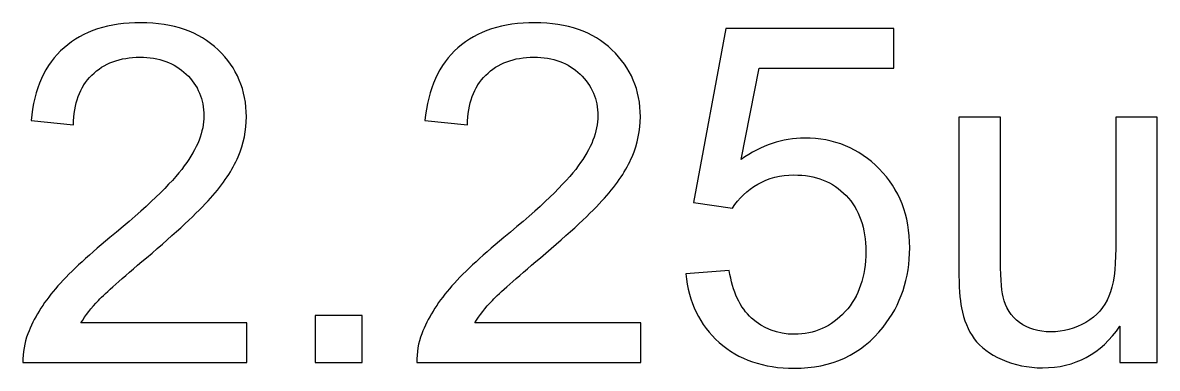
# Model space of a CAD drawing. Header units: millimetres. Extents: x -742 to 1487, y -1115 to 638.
# Drawn here: x 411.08 to 441.59, y -509.44 to -500.15 of the extents above; entities that cross this region are included whole.
import ezdxf

# ---------------------------------------------------------------- set-up
doc = ezdxf.new("R2010")
doc.units = ezdxf.units.MM
doc.layers.add('Layer 1', color=7, linetype='CONTINUOUS')

msp = doc.modelspace()

# ---------------------------------------------------------------- linework, layer by layer
at = {"layer": 'Layer 1', "color": 250}
for points, knots in [([(417.11, -508.217), (417.11, -508.217), (417.11, -509.284), (417.11, -509.284), (417.11, -509.284), (417.11, -509.284), (411.09, -509.284), (411.09, -509.284), (411.09, -509.284), (411.082, -509.015), (411.126, -508.757), (411.222, -508.507), (411.222, -508.507), (411.376, -508.099), (411.624, -507.694), (411.965, -507.299), (411.965, -507.299), (412.305, -506.903), (412.792, -506.446), (413.425, -505.927), (413.425, -505.927), (414.409, -505.116), (415.078, -504.475), (415.427, -504.001), (415.427, -504.001), (415.779, -503.527), (415.954, -503.078), (415.954, -502.655), (415.954, -502.655), (415.954, -502.212), (415.796, -501.84), (415.478, -501.535), (415.478, -501.535), (415.161, -501.232), (414.746, -501.08), (414.236, -501.08), (414.236, -501.08), (413.696, -501.08), (413.264, -501.241), (412.94, -501.562), (412.94, -501.562), (412.616, -501.882), (412.453, -502.327), (412.449, -502.896), (412.449, -502.896), (412.449, -502.896), (411.306, -502.782), (411.306, -502.782), (411.306, -502.782), (411.385, -501.927), (411.681, -501.275), (412.193, -500.826), (412.193, -500.826), (412.707, -500.377), (413.395, -500.153), (414.261, -500.153), (414.261, -500.153), (415.133, -500.153), (415.825, -500.394), (416.333, -500.879), (416.333, -500.879), (416.843, -501.363), (417.097, -501.965), (417.097, -502.68), (417.097, -502.68), (417.097, -503.044), (417.023, -503.402), (416.873, -503.753), (416.873, -503.753), (416.725, -504.107), (416.477, -504.477), (416.132, -504.867), (416.132, -504.867), (415.785, -505.254), (415.212, -505.789), (414.411, -506.467), (414.411, -506.467), (413.74, -507.03), (413.309, -507.411), (413.118, -507.612), (413.118, -507.612), (412.928, -507.813), (412.771, -508.014), (412.646, -508.217), (412.646, -508.217), (412.646, -508.217), (417.11, -508.217), (417.11, -508.217)], [0, 0, 0, 0, 0.043478, 0.043478, 0.043478, 0.043478, 0.086957, 0.086957, 0.086957, 0.086957, 0.130435, 0.130435, 0.130435, 0.130435, 0.173913, 0.173913, 0.173913, 0.173913, 0.217391, 0.217391, 0.217391, 0.217391, 0.26087, 0.26087, 0.26087, 0.26087, 0.304348, 0.304348, 0.304348, 0.304348, 0.347826, 0.347826, 0.347826, 0.347826, 0.391304, 0.391304, 0.391304, 0.391304, 0.434783, 0.434783, 0.434783, 0.434783, 0.478261, 0.478261, 0.478261, 0.478261, 0.521739, 0.521739, 0.521739, 0.521739, 0.565217, 0.565217, 0.565217, 0.565217, 0.608696, 0.608696, 0.608696, 0.608696, 0.652174, 0.652174, 0.652174, 0.652174, 0.695652, 0.695652, 0.695652, 0.695652, 0.73913, 0.73913, 0.73913, 0.73913, 0.782609, 0.782609, 0.782609, 0.782609, 0.826087, 0.826087, 0.826087, 0.826087, 0.869565, 0.869565, 0.869565, 0.869565, 0.913043, 0.913043, 0.913043, 0.913043, 1, 1, 1, 1]), ([(427.702, -508.217), (427.702, -508.217), (427.702, -509.284), (427.702, -509.284), (427.702, -509.284), (427.702, -509.284), (421.682, -509.284), (421.682, -509.284), (421.682, -509.284), (421.674, -509.015), (421.718, -508.757), (421.813, -508.507), (421.813, -508.507), (421.968, -508.099), (422.216, -507.694), (422.556, -507.299), (422.556, -507.299), (422.897, -506.903), (423.384, -506.446), (424.017, -505.927), (424.017, -505.927), (425.001, -505.116), (425.67, -504.475), (426.019, -504.001), (426.019, -504.001), (426.371, -503.527), (426.546, -503.078), (426.546, -502.655), (426.546, -502.655), (426.546, -502.212), (426.388, -501.84), (426.07, -501.535), (426.07, -501.535), (425.753, -501.232), (425.338, -501.08), (424.828, -501.08), (424.828, -501.08), (424.288, -501.08), (423.856, -501.241), (423.532, -501.562), (423.532, -501.562), (423.208, -501.882), (423.045, -502.327), (423.041, -502.896), (423.041, -502.896), (423.041, -502.896), (421.898, -502.782), (421.898, -502.782), (421.898, -502.782), (421.976, -501.927), (422.273, -501.275), (422.785, -500.826), (422.785, -500.826), (423.299, -500.377), (423.987, -500.153), (424.853, -500.153), (424.853, -500.153), (425.725, -500.153), (426.417, -500.394), (426.925, -500.879), (426.925, -500.879), (427.435, -501.363), (427.689, -501.965), (427.689, -502.68), (427.689, -502.68), (427.689, -503.044), (427.615, -503.402), (427.465, -503.753), (427.465, -503.753), (427.317, -504.107), (427.069, -504.477), (426.724, -504.867), (426.724, -504.867), (426.377, -505.254), (425.803, -505.789), (425.003, -506.467), (425.003, -506.467), (424.332, -507.03), (423.9, -507.411), (423.71, -507.612), (423.71, -507.612), (423.519, -507.813), (423.363, -508.014), (423.238, -508.217), (423.238, -508.217), (423.238, -508.217), (427.702, -508.217), (427.702, -508.217)], [0, 0, 0, 0, 0.043478, 0.043478, 0.043478, 0.043478, 0.086957, 0.086957, 0.086957, 0.086957, 0.130435, 0.130435, 0.130435, 0.130435, 0.173913, 0.173913, 0.173913, 0.173913, 0.217391, 0.217391, 0.217391, 0.217391, 0.26087, 0.26087, 0.26087, 0.26087, 0.304348, 0.304348, 0.304348, 0.304348, 0.347826, 0.347826, 0.347826, 0.347826, 0.391304, 0.391304, 0.391304, 0.391304, 0.434783, 0.434783, 0.434783, 0.434783, 0.478261, 0.478261, 0.478261, 0.478261, 0.521739, 0.521739, 0.521739, 0.521739, 0.565217, 0.565217, 0.565217, 0.565217, 0.608696, 0.608696, 0.608696, 0.608696, 0.652174, 0.652174, 0.652174, 0.652174, 0.695652, 0.695652, 0.695652, 0.695652, 0.73913, 0.73913, 0.73913, 0.73913, 0.782609, 0.782609, 0.782609, 0.782609, 0.826087, 0.826087, 0.826087, 0.826087, 0.869565, 0.869565, 0.869565, 0.869565, 0.913043, 0.913043, 0.913043, 0.913043, 1, 1, 1, 1]), ([(428.911, -506.896), (428.911, -506.896), (430.079, -506.808), (430.079, -506.808), (430.079, -506.808), (430.166, -507.377), (430.367, -507.804), (430.68, -508.092), (430.68, -508.092), (430.993, -508.378), (431.376, -508.522), (431.827, -508.522), (431.827, -508.522), (432.371, -508.522), (432.826, -508.319), (433.197, -507.915), (433.197, -507.915), (433.565, -507.508), (433.749, -506.971), (433.749, -506.302), (433.749, -506.302), (433.749, -505.665), (433.574, -505.163), (433.22, -504.795), (433.22, -504.795), (432.867, -504.426), (432.399, -504.242), (431.817, -504.242), (431.817, -504.242), (431.455, -504.242), (431.131, -504.325), (430.843, -504.49), (430.843, -504.49), (430.557, -504.655), (430.333, -504.869), (430.168, -505.131), (430.168, -505.131), (430.168, -505.131), (429.114, -504.979), (429.114, -504.979), (429.114, -504.979), (429.114, -504.979), (429.99, -500.305), (429.99, -500.305), (429.99, -500.305), (429.99, -500.305), (434.499, -500.305), (434.499, -500.305), (434.499, -500.305), (434.499, -500.305), (434.499, -501.372), (434.499, -501.372), (434.499, -501.372), (434.499, -501.372), (430.881, -501.372), (430.881, -501.372), (430.881, -501.372), (430.881, -501.372), (430.396, -503.825), (430.396, -503.825), (430.396, -503.825), (430.94, -503.442), (431.512, -503.252), (432.109, -503.252), (432.109, -503.252), (432.9, -503.252), (433.569, -503.527), (434.113, -504.077), (434.113, -504.077), (434.657, -504.627), (434.93, -505.334), (434.93, -506.198), (434.93, -506.198), (434.93, -507.021), (434.691, -507.733), (434.213, -508.332), (434.213, -508.332), (433.631, -509.068), (432.835, -509.436), (431.827, -509.436), (431.827, -509.436), (431.002, -509.436), (430.329, -509.204), (429.806, -508.74), (429.806, -508.74), (429.283, -508.277), (428.985, -507.663), (428.911, -506.896)], [0, 0, 0, 0, 0.043478, 0.043478, 0.043478, 0.043478, 0.086957, 0.086957, 0.086957, 0.086957, 0.130435, 0.130435, 0.130435, 0.130435, 0.173913, 0.173913, 0.173913, 0.173913, 0.217391, 0.217391, 0.217391, 0.217391, 0.26087, 0.26087, 0.26087, 0.26087, 0.304348, 0.304348, 0.304348, 0.304348, 0.347826, 0.347826, 0.347826, 0.347826, 0.391304, 0.391304, 0.391304, 0.391304, 0.434783, 0.434783, 0.434783, 0.434783, 0.478261, 0.478261, 0.478261, 0.478261, 0.521739, 0.521739, 0.521739, 0.521739, 0.565217, 0.565217, 0.565217, 0.565217, 0.608696, 0.608696, 0.608696, 0.608696, 0.652174, 0.652174, 0.652174, 0.652174, 0.695652, 0.695652, 0.695652, 0.695652, 0.73913, 0.73913, 0.73913, 0.73913, 0.782609, 0.782609, 0.782609, 0.782609, 0.826087, 0.826087, 0.826087, 0.826087, 0.869565, 0.869565, 0.869565, 0.869565, 0.913043, 0.913043, 0.913043, 0.913043, 1, 1, 1, 1]), ([(440.584, -509.284), (440.584, -509.284), (440.584, -508.304), (440.584, -508.304), (440.584, -508.304), (440.072, -509.051), (439.377, -509.424), (438.499, -509.424), (438.499, -509.424), (438.112, -509.424), (437.75, -509.35), (437.413, -509.201), (437.413, -509.201), (437.077, -509.051), (436.827, -508.865), (436.664, -508.641), (436.664, -508.641), (436.501, -508.414), (436.387, -508.139), (436.321, -507.813), (436.321, -507.813), (436.277, -507.593), (436.253, -507.246), (436.253, -506.772), (436.253, -506.772), (436.253, -506.772), (436.253, -502.693), (436.253, -502.693), (436.253, -502.693), (436.253, -502.693), (437.371, -502.693), (437.371, -502.693), (437.371, -502.693), (437.371, -502.693), (437.371, -506.34), (437.371, -506.34), (437.371, -506.34), (437.371, -506.922), (437.394, -507.316), (437.439, -507.517), (437.439, -507.517), (437.508, -507.811), (437.657, -508.039), (437.885, -508.207), (437.885, -508.207), (438.112, -508.374), (438.391, -508.459), (438.726, -508.459), (438.726, -508.459), (439.06, -508.459), (439.373, -508.374), (439.665, -508.202), (439.665, -508.202), (439.957, -508.031), (440.165, -507.796), (440.288, -507.502), (440.288, -507.502), (440.408, -507.208), (440.47, -506.778), (440.47, -506.217), (440.47, -506.217), (440.47, -506.217), (440.47, -502.693), (440.47, -502.693), (440.47, -502.693), (440.47, -502.693), (441.587, -502.693), (441.587, -502.693), (441.587, -502.693), (441.587, -502.693), (441.587, -509.284), (441.587, -509.284), (441.587, -509.284), (441.587, -509.284), (440.584, -509.284), (440.584, -509.284)], [0, 0, 0, 0, 0.05, 0.05, 0.05, 0.05, 0.1, 0.1, 0.1, 0.1, 0.15, 0.15, 0.15, 0.15, 0.2, 0.2, 0.2, 0.2, 0.25, 0.25, 0.25, 0.25, 0.3, 0.3, 0.3, 0.3, 0.35, 0.35, 0.35, 0.35, 0.4, 0.4, 0.4, 0.4, 0.45, 0.45, 0.45, 0.45, 0.5, 0.5, 0.5, 0.5, 0.55, 0.55, 0.55, 0.55, 0.6, 0.6, 0.6, 0.6, 0.65, 0.65, 0.65, 0.65, 0.7, 0.7, 0.7, 0.7, 0.75, 0.75, 0.75, 0.75, 0.8, 0.8, 0.8, 0.8, 0.85, 0.85, 0.85, 0.85, 0.9, 0.9, 0.9, 0.9, 1, 1, 1, 1]), ([(418.941, -509.284), (418.941, -509.284), (418.941, -508.014), (418.941, -508.014), (418.941, -508.014), (418.941, -508.014), (420.211, -508.014), (420.211, -508.014), (420.211, -508.014), (420.211, -508.014), (420.211, -509.284), (420.211, -509.284), (420.211, -509.284), (420.211, -509.284), (418.941, -509.284), (418.941, -509.284)], [0, 0, 0, 0, 0.2, 0.2, 0.2, 0.2, 0.4, 0.4, 0.4, 0.4, 0.6, 0.6, 0.6, 0.6, 1, 1, 1, 1])]:
    msp.add_open_spline(points, degree=3, knots=knots, dxfattribs=at)
at = {"layer": 'Layer 1', "color": 250, "lineweight": 9}
for points, knots in [([(417.11, -508.217), (417.11, -508.217), (417.11, -509.284), (417.11, -509.284), (417.11, -509.284), (417.11, -509.284), (411.09, -509.284), (411.09, -509.284), (411.09, -509.284), (411.082, -509.015), (411.126, -508.757), (411.222, -508.507), (411.222, -508.507), (411.376, -508.099), (411.624, -507.694), (411.965, -507.299), (411.965, -507.299), (412.305, -506.903), (412.792, -506.446), (413.425, -505.927), (413.425, -505.927), (414.409, -505.116), (415.078, -504.475), (415.427, -504.001), (415.427, -504.001), (415.779, -503.527), (415.954, -503.078), (415.954, -502.655), (415.954, -502.655), (415.954, -502.212), (415.796, -501.84), (415.478, -501.535), (415.478, -501.535), (415.161, -501.232), (414.746, -501.08), (414.236, -501.08), (414.236, -501.08), (413.696, -501.08), (413.264, -501.241), (412.94, -501.562), (412.94, -501.562), (412.616, -501.882), (412.453, -502.327), (412.449, -502.896), (412.449, -502.896), (412.449, -502.896), (411.306, -502.782), (411.306, -502.782), (411.306, -502.782), (411.385, -501.927), (411.681, -501.275), (412.193, -500.826), (412.193, -500.826), (412.707, -500.377), (413.395, -500.153), (414.261, -500.153), (414.261, -500.153), (415.133, -500.153), (415.825, -500.394), (416.333, -500.879), (416.333, -500.879), (416.843, -501.363), (417.097, -501.965), (417.097, -502.68), (417.097, -502.68), (417.097, -503.044), (417.023, -503.402), (416.873, -503.753), (416.873, -503.753), (416.725, -504.107), (416.477, -504.477), (416.132, -504.867), (416.132, -504.867), (415.785, -505.254), (415.212, -505.789), (414.411, -506.467), (414.411, -506.467), (413.74, -507.03), (413.309, -507.411), (413.118, -507.612), (413.118, -507.612), (412.928, -507.813), (412.771, -508.014), (412.646, -508.217), (412.646, -508.217), (412.646, -508.217), (417.11, -508.217), (417.11, -508.217)], [0, 0, 0, 0, 0.043478, 0.043478, 0.043478, 0.043478, 0.086957, 0.086957, 0.086957, 0.086957, 0.130435, 0.130435, 0.130435, 0.130435, 0.173913, 0.173913, 0.173913, 0.173913, 0.217391, 0.217391, 0.217391, 0.217391, 0.26087, 0.26087, 0.26087, 0.26087, 0.304348, 0.304348, 0.304348, 0.304348, 0.347826, 0.347826, 0.347826, 0.347826, 0.391304, 0.391304, 0.391304, 0.391304, 0.434783, 0.434783, 0.434783, 0.434783, 0.478261, 0.478261, 0.478261, 0.478261, 0.521739, 0.521739, 0.521739, 0.521739, 0.565217, 0.565217, 0.565217, 0.565217, 0.608696, 0.608696, 0.608696, 0.608696, 0.652174, 0.652174, 0.652174, 0.652174, 0.695652, 0.695652, 0.695652, 0.695652, 0.73913, 0.73913, 0.73913, 0.73913, 0.782609, 0.782609, 0.782609, 0.782609, 0.826087, 0.826087, 0.826087, 0.826087, 0.869565, 0.869565, 0.869565, 0.869565, 0.913043, 0.913043, 0.913043, 0.913043, 1, 1, 1, 1]), ([(427.702, -508.217), (427.702, -508.217), (427.702, -509.284), (427.702, -509.284), (427.702, -509.284), (427.702, -509.284), (421.682, -509.284), (421.682, -509.284), (421.682, -509.284), (421.674, -509.015), (421.718, -508.757), (421.813, -508.507), (421.813, -508.507), (421.968, -508.099), (422.216, -507.694), (422.556, -507.299), (422.556, -507.299), (422.897, -506.903), (423.384, -506.446), (424.017, -505.927), (424.017, -505.927), (425.001, -505.116), (425.67, -504.475), (426.019, -504.001), (426.019, -504.001), (426.371, -503.527), (426.546, -503.078), (426.546, -502.655), (426.546, -502.655), (426.546, -502.212), (426.388, -501.84), (426.07, -501.535), (426.07, -501.535), (425.753, -501.232), (425.338, -501.08), (424.828, -501.08), (424.828, -501.08), (424.288, -501.08), (423.856, -501.241), (423.532, -501.562), (423.532, -501.562), (423.208, -501.882), (423.045, -502.327), (423.041, -502.896), (423.041, -502.896), (423.041, -502.896), (421.898, -502.782), (421.898, -502.782), (421.898, -502.782), (421.976, -501.927), (422.273, -501.275), (422.785, -500.826), (422.785, -500.826), (423.299, -500.377), (423.987, -500.153), (424.853, -500.153), (424.853, -500.153), (425.725, -500.153), (426.417, -500.394), (426.925, -500.879), (426.925, -500.879), (427.435, -501.363), (427.689, -501.965), (427.689, -502.68), (427.689, -502.68), (427.689, -503.044), (427.615, -503.402), (427.465, -503.753), (427.465, -503.753), (427.317, -504.107), (427.069, -504.477), (426.724, -504.867), (426.724, -504.867), (426.377, -505.254), (425.803, -505.789), (425.003, -506.467), (425.003, -506.467), (424.332, -507.03), (423.9, -507.411), (423.71, -507.612), (423.71, -507.612), (423.519, -507.813), (423.363, -508.014), (423.238, -508.217), (423.238, -508.217), (423.238, -508.217), (427.702, -508.217), (427.702, -508.217)], [0, 0, 0, 0, 0.043478, 0.043478, 0.043478, 0.043478, 0.086957, 0.086957, 0.086957, 0.086957, 0.130435, 0.130435, 0.130435, 0.130435, 0.173913, 0.173913, 0.173913, 0.173913, 0.217391, 0.217391, 0.217391, 0.217391, 0.26087, 0.26087, 0.26087, 0.26087, 0.304348, 0.304348, 0.304348, 0.304348, 0.347826, 0.347826, 0.347826, 0.347826, 0.391304, 0.391304, 0.391304, 0.391304, 0.434783, 0.434783, 0.434783, 0.434783, 0.478261, 0.478261, 0.478261, 0.478261, 0.521739, 0.521739, 0.521739, 0.521739, 0.565217, 0.565217, 0.565217, 0.565217, 0.608696, 0.608696, 0.608696, 0.608696, 0.652174, 0.652174, 0.652174, 0.652174, 0.695652, 0.695652, 0.695652, 0.695652, 0.73913, 0.73913, 0.73913, 0.73913, 0.782609, 0.782609, 0.782609, 0.782609, 0.826087, 0.826087, 0.826087, 0.826087, 0.869565, 0.869565, 0.869565, 0.869565, 0.913043, 0.913043, 0.913043, 0.913043, 1, 1, 1, 1]), ([(428.911, -506.896), (428.911, -506.896), (430.079, -506.808), (430.079, -506.808), (430.079, -506.808), (430.166, -507.377), (430.367, -507.804), (430.68, -508.092), (430.68, -508.092), (430.993, -508.378), (431.376, -508.522), (431.827, -508.522), (431.827, -508.522), (432.371, -508.522), (432.826, -508.319), (433.197, -507.915), (433.197, -507.915), (433.565, -507.508), (433.749, -506.971), (433.749, -506.302), (433.749, -506.302), (433.749, -505.665), (433.574, -505.163), (433.22, -504.795), (433.22, -504.795), (432.867, -504.426), (432.399, -504.242), (431.817, -504.242), (431.817, -504.242), (431.455, -504.242), (431.131, -504.325), (430.843, -504.49), (430.843, -504.49), (430.557, -504.655), (430.333, -504.869), (430.168, -505.131), (430.168, -505.131), (430.168, -505.131), (429.114, -504.979), (429.114, -504.979), (429.114, -504.979), (429.114, -504.979), (429.99, -500.305), (429.99, -500.305), (429.99, -500.305), (429.99, -500.305), (434.499, -500.305), (434.499, -500.305), (434.499, -500.305), (434.499, -500.305), (434.499, -501.372), (434.499, -501.372), (434.499, -501.372), (434.499, -501.372), (430.881, -501.372), (430.881, -501.372), (430.881, -501.372), (430.881, -501.372), (430.396, -503.825), (430.396, -503.825), (430.396, -503.825), (430.94, -503.442), (431.512, -503.252), (432.109, -503.252), (432.109, -503.252), (432.9, -503.252), (433.569, -503.527), (434.113, -504.077), (434.113, -504.077), (434.657, -504.627), (434.93, -505.334), (434.93, -506.198), (434.93, -506.198), (434.93, -507.021), (434.691, -507.733), (434.213, -508.332), (434.213, -508.332), (433.631, -509.068), (432.835, -509.436), (431.827, -509.436), (431.827, -509.436), (431.002, -509.436), (430.329, -509.204), (429.806, -508.74), (429.806, -508.74), (429.283, -508.277), (428.985, -507.663), (428.911, -506.896)], [0, 0, 0, 0, 0.043478, 0.043478, 0.043478, 0.043478, 0.086957, 0.086957, 0.086957, 0.086957, 0.130435, 0.130435, 0.130435, 0.130435, 0.173913, 0.173913, 0.173913, 0.173913, 0.217391, 0.217391, 0.217391, 0.217391, 0.26087, 0.26087, 0.26087, 0.26087, 0.304348, 0.304348, 0.304348, 0.304348, 0.347826, 0.347826, 0.347826, 0.347826, 0.391304, 0.391304, 0.391304, 0.391304, 0.434783, 0.434783, 0.434783, 0.434783, 0.478261, 0.478261, 0.478261, 0.478261, 0.521739, 0.521739, 0.521739, 0.521739, 0.565217, 0.565217, 0.565217, 0.565217, 0.608696, 0.608696, 0.608696, 0.608696, 0.652174, 0.652174, 0.652174, 0.652174, 0.695652, 0.695652, 0.695652, 0.695652, 0.73913, 0.73913, 0.73913, 0.73913, 0.782609, 0.782609, 0.782609, 0.782609, 0.826087, 0.826087, 0.826087, 0.826087, 0.869565, 0.869565, 0.869565, 0.869565, 0.913043, 0.913043, 0.913043, 0.913043, 1, 1, 1, 1]), ([(440.584, -509.284), (440.584, -509.284), (440.584, -508.304), (440.584, -508.304), (440.584, -508.304), (440.072, -509.051), (439.377, -509.424), (438.499, -509.424), (438.499, -509.424), (438.112, -509.424), (437.75, -509.35), (437.413, -509.201), (437.413, -509.201), (437.077, -509.051), (436.827, -508.865), (436.664, -508.641), (436.664, -508.641), (436.501, -508.414), (436.387, -508.139), (436.321, -507.813), (436.321, -507.813), (436.277, -507.593), (436.253, -507.246), (436.253, -506.772), (436.253, -506.772), (436.253, -506.772), (436.253, -502.693), (436.253, -502.693), (436.253, -502.693), (436.253, -502.693), (437.371, -502.693), (437.371, -502.693), (437.371, -502.693), (437.371, -502.693), (437.371, -506.34), (437.371, -506.34), (437.371, -506.34), (437.371, -506.922), (437.394, -507.316), (437.439, -507.517), (437.439, -507.517), (437.508, -507.811), (437.657, -508.039), (437.885, -508.207), (437.885, -508.207), (438.112, -508.374), (438.391, -508.459), (438.726, -508.459), (438.726, -508.459), (439.06, -508.459), (439.373, -508.374), (439.665, -508.202), (439.665, -508.202), (439.957, -508.031), (440.165, -507.796), (440.288, -507.502), (440.288, -507.502), (440.408, -507.208), (440.47, -506.778), (440.47, -506.217), (440.47, -506.217), (440.47, -506.217), (440.47, -502.693), (440.47, -502.693), (440.47, -502.693), (440.47, -502.693), (441.587, -502.693), (441.587, -502.693), (441.587, -502.693), (441.587, -502.693), (441.587, -509.284), (441.587, -509.284), (441.587, -509.284), (441.587, -509.284), (440.584, -509.284), (440.584, -509.284)], [0, 0, 0, 0, 0.05, 0.05, 0.05, 0.05, 0.1, 0.1, 0.1, 0.1, 0.15, 0.15, 0.15, 0.15, 0.2, 0.2, 0.2, 0.2, 0.25, 0.25, 0.25, 0.25, 0.3, 0.3, 0.3, 0.3, 0.35, 0.35, 0.35, 0.35, 0.4, 0.4, 0.4, 0.4, 0.45, 0.45, 0.45, 0.45, 0.5, 0.5, 0.5, 0.5, 0.55, 0.55, 0.55, 0.55, 0.6, 0.6, 0.6, 0.6, 0.65, 0.65, 0.65, 0.65, 0.7, 0.7, 0.7, 0.7, 0.75, 0.75, 0.75, 0.75, 0.8, 0.8, 0.8, 0.8, 0.85, 0.85, 0.85, 0.85, 0.9, 0.9, 0.9, 0.9, 1, 1, 1, 1]), ([(418.941, -509.284), (418.941, -509.284), (418.941, -508.014), (418.941, -508.014), (418.941, -508.014), (418.941, -508.014), (420.211, -508.014), (420.211, -508.014), (420.211, -508.014), (420.211, -508.014), (420.211, -509.284), (420.211, -509.284), (420.211, -509.284), (420.211, -509.284), (418.941, -509.284), (418.941, -509.284)], [0, 0, 0, 0, 0.2, 0.2, 0.2, 0.2, 0.4, 0.4, 0.4, 0.4, 0.6, 0.6, 0.6, 0.6, 1, 1, 1, 1])]:
    msp.add_open_spline(points, degree=3, knots=knots, dxfattribs=at)

doc.saveas('drawing.dxf')
